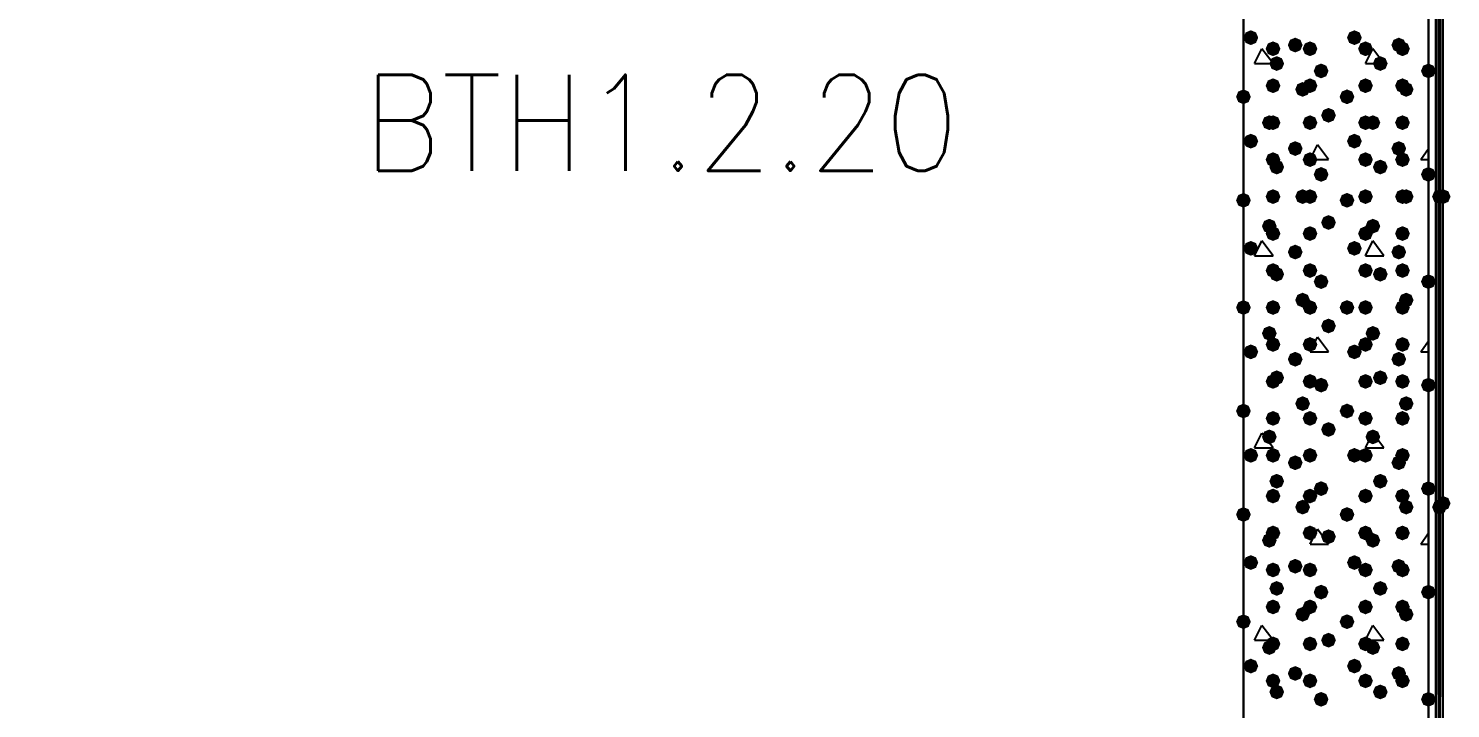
# Model space of a CAD drawing. Header units: millimetres. Extents: x 0 to 420, y 0 to 297.
# Drawn here: x 364.55 to 380.83, y 129.98 to 137.77 of the extents above; entities that cross this region are included whole.
import ezdxf

# ---------------------------------------------------------------- set-up
doc = ezdxf.new("R2010")
doc.units = ezdxf.units.MM
doc.layers.get('0').update_dxf_attribs({"linetype": 'CONTINUOUS'})
doc.styles.get("Standard").update_dxf_attribs({"font": 'STANDARD'})

msp = doc.modelspace()

# ---------------------------------------------------------------- hatches: boundary and pattern name
at = {"true_color": 0x000007}
h = msp.add_hatch(color=0, dxfattribs=at)
h.paths.add_polyline_path([(380.703667, 228.049667), (380.661333, 228.049667), (380.703667, 84.455)], flags=0)
h.paths.add_polyline_path([(380.661333, 228.049667), (380.703667, 84.455), (380.661333, 84.455)], flags=0)
at = {"true_color": 0x000008}
for points in [[(378.629333, 137.668), (378.604462, 137.608204), (378.544667, 137.583333), (378.484871, 137.608204), (378.46, 137.668), (378.484871, 137.727796), (378.544667, 137.752667), (378.604462, 137.727796)], [(379.814667, 137.668), (379.789796, 137.608204), (379.73, 137.583333), (379.670204, 137.608204), (379.645333, 137.668), (379.670204, 137.727796), (379.73, 137.752667), (379.789796, 137.727796)], [(378.883333, 137.541), (378.858462, 137.481204), (378.798667, 137.456333), (378.738871, 137.481204), (378.714, 137.541), (378.738871, 137.600796), (378.798667, 137.625667), (378.858462, 137.600796)], [(379.137333, 137.583333), (379.112462, 137.523537), (379.052667, 137.498667), (378.992871, 137.523537), (378.968, 137.583333), (378.992871, 137.643129), (379.052667, 137.668), (379.112462, 137.643129)], [(379.306667, 137.541), (379.281796, 137.481204), (379.222, 137.456333), (379.162204, 137.481204), (379.137333, 137.541), (379.162204, 137.600796), (379.222, 137.625667), (379.281796, 137.600796)], [(379.941667, 137.541), (379.916796, 137.481204), (379.857, 137.456333), (379.797204, 137.481204), (379.772333, 137.541), (379.797204, 137.600796), (379.857, 137.625667), (379.916796, 137.600796)], [(380.322667, 137.583333), (380.297796, 137.523537), (380.238, 137.498667), (380.178204, 137.523537), (380.153333, 137.583333), (380.178204, 137.643129), (380.238, 137.668), (380.297796, 137.643129)], [(380.365, 137.541), (380.340129, 137.481204), (380.280333, 137.456333), (380.220537, 137.481204), (380.195667, 137.541), (380.220537, 137.600796), (380.280333, 137.625667), (380.340129, 137.600796)], [(378.925667, 137.371667), (378.900796, 137.311871), (378.841, 137.287), (378.781204, 137.311871), (378.756333, 137.371667), (378.781204, 137.431462), (378.841, 137.456333), (378.900796, 137.431463)], [(380.111, 137.371667), (380.086129, 137.311871), (380.026333, 137.287), (379.966537, 137.311871), (379.941667, 137.371667), (379.966537, 137.431462), (380.026333, 137.456333), (380.086129, 137.431463)], [(379.433667, 137.287), (379.408796, 137.227204), (379.349, 137.202333), (379.289204, 137.227204), (379.264333, 137.287), (379.289204, 137.346796), (379.349, 137.371667), (379.408796, 137.346796)], [(380.661333, 137.287), (380.636462, 137.227204), (380.576667, 137.202333), (380.516871, 137.227204), (380.492, 137.287), (380.516871, 137.346796), (380.576667, 137.371667), (380.636462, 137.346796)], [(378.544667, 136.990667), (378.519796, 136.930871), (378.46, 136.906), (378.400204, 136.930871), (378.375333, 136.990667), (378.400204, 137.050462), (378.46, 137.075333), (378.519796, 137.050463)], [(378.883333, 137.117667), (378.858462, 137.057871), (378.798667, 137.033), (378.738871, 137.057871), (378.714, 137.117667), (378.738871, 137.177462), (378.798667, 137.202333), (378.858462, 137.177463)], [(379.222, 137.075333), (379.197129, 137.015537), (379.137333, 136.990667), (379.077538, 137.015537), (379.052667, 137.075333), (379.077537, 137.135129), (379.137333, 137.16), (379.197129, 137.135129)], [(379.306667, 137.117667), (379.281796, 137.057871), (379.222, 137.033), (379.162204, 137.057871), (379.137333, 137.117667), (379.162204, 137.177462), (379.222, 137.202333), (379.281796, 137.177463)], [(379.73, 136.990667), (379.705129, 136.930871), (379.645333, 136.906), (379.585537, 136.930871), (379.560667, 136.990667), (379.585537, 137.050462), (379.645333, 137.075333), (379.705129, 137.050463)], [(379.941667, 137.117667), (379.916796, 137.057871), (379.857, 137.033), (379.797204, 137.057871), (379.772333, 137.117667), (379.797204, 137.177462), (379.857, 137.202333), (379.916796, 137.177463)], [(380.365, 137.117667), (380.340129, 137.057871), (380.280333, 137.033), (380.220537, 137.057871), (380.195667, 137.117667), (380.220537, 137.177462), (380.280333, 137.202333), (380.340129, 137.177463)], [(380.407333, 137.075333), (380.382462, 137.015537), (380.322667, 136.990667), (380.262871, 137.015537), (380.238, 137.075333), (380.262871, 137.135129), (380.322667, 137.16), (380.382462, 137.135129)], [(378.841, 136.694333), (378.816129, 136.634537), (378.756333, 136.609667), (378.696537, 136.634537), (378.671667, 136.694333), (378.696537, 136.754129), (378.756333, 136.779), (378.816129, 136.754129)], [(378.883333, 136.694333), (378.858462, 136.634537), (378.798667, 136.609667), (378.738871, 136.634537), (378.714, 136.694333), (378.738871, 136.754129), (378.798667, 136.779), (378.858462, 136.754129)], [(379.306667, 136.694333), (379.281796, 136.634537), (379.222, 136.609667), (379.162204, 136.634537), (379.137333, 136.694333), (379.162204, 136.754129), (379.222, 136.779), (379.281796, 136.754129)], [(379.518333, 136.779), (379.493462, 136.719204), (379.433667, 136.694333), (379.373871, 136.719204), (379.349, 136.779), (379.373871, 136.838796), (379.433667, 136.863667), (379.493462, 136.838796)], [(379.941667, 136.694333), (379.916796, 136.634537), (379.857, 136.609667), (379.797204, 136.634537), (379.772333, 136.694333), (379.797204, 136.754129), (379.857, 136.779), (379.916796, 136.754129)], [(380.026333, 136.694333), (380.001463, 136.634537), (379.941667, 136.609667), (379.881871, 136.634537), (379.857, 136.694333), (379.881871, 136.754129), (379.941667, 136.779), (380.001462, 136.754129)], [(380.365, 136.694333), (380.340129, 136.634537), (380.280333, 136.609667), (380.220537, 136.634537), (380.195667, 136.694333), (380.220537, 136.754129), (380.280333, 136.779), (380.340129, 136.754129)], [(378.629333, 136.482667), (378.604462, 136.422871), (378.544667, 136.398), (378.484871, 136.422871), (378.46, 136.482667), (378.484871, 136.542462), (378.544667, 136.567333), (378.604462, 136.542463)], [(379.814667, 136.482667), (379.789796, 136.422871), (379.73, 136.398), (379.670204, 136.422871), (379.645333, 136.482667), (379.670204, 136.542462), (379.73, 136.567333), (379.789796, 136.542463)], [(379.137333, 136.398), (379.112462, 136.338204), (379.052667, 136.313333), (378.992871, 136.338204), (378.968, 136.398), (378.992871, 136.457796), (379.052667, 136.482667), (379.112462, 136.457796)], [(380.322667, 136.398), (380.297796, 136.338204), (380.238, 136.313333), (380.178204, 136.338204), (380.153333, 136.398), (380.178204, 136.457796), (380.238, 136.482667), (380.297796, 136.457796)], [(378.883333, 136.271), (378.858462, 136.211204), (378.798667, 136.186333), (378.738871, 136.211204), (378.714, 136.271), (378.738871, 136.330796), (378.798667, 136.355667), (378.858462, 136.330796)], [(378.925667, 136.186333), (378.900796, 136.126537), (378.841, 136.101667), (378.781204, 136.126537), (378.756333, 136.186333), (378.781204, 136.246129), (378.841, 136.271), (378.900796, 136.246129)], [(379.306667, 136.271), (379.281796, 136.211204), (379.222, 136.186333), (379.162204, 136.211204), (379.137333, 136.271), (379.162204, 136.330796), (379.222, 136.355667), (379.281796, 136.330796)], [(379.941667, 136.271), (379.916796, 136.211204), (379.857, 136.186333), (379.797204, 136.211204), (379.772333, 136.271), (379.797204, 136.330796), (379.857, 136.355667), (379.916796, 136.330796)], [(380.111, 136.186333), (380.086129, 136.126537), (380.026333, 136.101667), (379.966537, 136.126537), (379.941667, 136.186333), (379.966537, 136.246129), (380.026333, 136.271), (380.086129, 136.246129)], [(380.365, 136.271), (380.340129, 136.211204), (380.280333, 136.186333), (380.220537, 136.211204), (380.195667, 136.271), (380.220537, 136.330796), (380.280333, 136.355667), (380.340129, 136.330796)], [(379.433667, 136.101667), (379.408796, 136.041871), (379.349, 136.017), (379.289204, 136.041871), (379.264333, 136.101667), (379.289204, 136.161462), (379.349, 136.186333), (379.408796, 136.161463)], [(380.661333, 136.101667), (380.636462, 136.041871), (380.576667, 136.017), (380.516871, 136.041871), (380.492, 136.101667), (380.516871, 136.161462), (380.576667, 136.186333), (380.636462, 136.161463)], [(378.883333, 135.847667), (378.858462, 135.787871), (378.798667, 135.763), (378.738871, 135.787871), (378.714, 135.847667), (378.738871, 135.907462), (378.798667, 135.932333), (378.858462, 135.907463)], [(379.222, 135.847667), (379.197129, 135.787871), (379.137333, 135.763), (379.077538, 135.787871), (379.052667, 135.847667), (379.077537, 135.907462), (379.137333, 135.932333), (379.197129, 135.907463)], [(379.306667, 135.847667), (379.281796, 135.787871), (379.222, 135.763), (379.162204, 135.787871), (379.137333, 135.847667), (379.162204, 135.907462), (379.222, 135.932333), (379.281796, 135.907463)], [(379.941667, 135.847667), (379.916796, 135.787871), (379.857, 135.763), (379.797204, 135.787871), (379.772333, 135.847667), (379.797204, 135.907462), (379.857, 135.932333), (379.916796, 135.907463)], [(380.365, 135.847667), (380.340129, 135.787871), (380.280333, 135.763), (380.220537, 135.787871), (380.195667, 135.847667), (380.220537, 135.907462), (380.280333, 135.932333), (380.340129, 135.907463)], [(380.407333, 135.847667), (380.382462, 135.787871), (380.322667, 135.763), (380.262871, 135.787871), (380.238, 135.847667), (380.262871, 135.907462), (380.322667, 135.932333), (380.382462, 135.907463)], [(378.544667, 135.805333), (378.519796, 135.745537), (378.46, 135.720667), (378.400204, 135.745537), (378.375333, 135.805333), (378.400204, 135.865129), (378.46, 135.89), (378.519796, 135.865129)], [(379.73, 135.805333), (379.705129, 135.745537), (379.645333, 135.720667), (379.585537, 135.745537), (379.560667, 135.805333), (379.585537, 135.865129), (379.645333, 135.89), (379.705129, 135.865129)], [(378.841, 135.509), (378.816129, 135.449204), (378.756333, 135.424333), (378.696537, 135.449204), (378.671667, 135.509), (378.696537, 135.568796), (378.756333, 135.593667), (378.816129, 135.568796)], [(379.518333, 135.551333), (379.493462, 135.491537), (379.433667, 135.466667), (379.373871, 135.491537), (379.349, 135.551333), (379.373871, 135.611129), (379.433667, 135.636), (379.493462, 135.611129)], [(380.026333, 135.509), (380.001463, 135.449204), (379.941667, 135.424333), (379.881871, 135.449204), (379.857, 135.509), (379.881871, 135.568796), (379.941667, 135.593667), (380.001462, 135.568796)], [(378.883333, 135.424333), (378.858462, 135.364537), (378.798667, 135.339667), (378.738871, 135.364537), (378.714, 135.424333), (378.738871, 135.484129), (378.798667, 135.509), (378.858462, 135.484129)], [(379.306667, 135.424333), (379.281796, 135.364537), (379.222, 135.339667), (379.162204, 135.364537), (379.137333, 135.424333), (379.162204, 135.484129), (379.222, 135.509), (379.281796, 135.484129)], [(379.941667, 135.424333), (379.916796, 135.364537), (379.857, 135.339667), (379.797204, 135.364537), (379.772333, 135.424333), (379.797204, 135.484129), (379.857, 135.509), (379.916796, 135.484129)], [(380.365, 135.424333), (380.340129, 135.364537), (380.280333, 135.339667), (380.220537, 135.364537), (380.195667, 135.424333), (380.220537, 135.484129), (380.280333, 135.509), (380.340129, 135.484129)], [(378.629333, 135.255), (378.604462, 135.195204), (378.544667, 135.170333), (378.484871, 135.195204), (378.46, 135.255), (378.484871, 135.314796), (378.544667, 135.339667), (378.604462, 135.314796)], [(379.137333, 135.212667), (379.112462, 135.152871), (379.052667, 135.128), (378.992871, 135.152871), (378.968, 135.212667), (378.992871, 135.272462), (379.052667, 135.297333), (379.112462, 135.272463)], [(379.814667, 135.255), (379.789796, 135.195204), (379.73, 135.170333), (379.670204, 135.195204), (379.645333, 135.255), (379.670204, 135.314796), (379.73, 135.339667), (379.789796, 135.314796)], [(380.322667, 135.212667), (380.297796, 135.152871), (380.238, 135.128), (380.178204, 135.152871), (380.153333, 135.212667), (380.178204, 135.272462), (380.238, 135.297333), (380.297796, 135.272463)], [(378.883333, 135.001), (378.858462, 134.941204), (378.798667, 134.916333), (378.738871, 134.941204), (378.714, 135.001), (378.738871, 135.060796), (378.798667, 135.085667), (378.858462, 135.060796)], [(378.925667, 134.958667), (378.900796, 134.898871), (378.841, 134.874), (378.781204, 134.898871), (378.756333, 134.958667), (378.781204, 135.018462), (378.841, 135.043333), (378.900796, 135.018463)], [(379.306667, 135.001), (379.281796, 134.941204), (379.222, 134.916333), (379.162204, 134.941204), (379.137333, 135.001), (379.162204, 135.060796), (379.222, 135.085667), (379.281796, 135.060796)], [(379.433667, 134.874), (379.408796, 134.814204), (379.349, 134.789333), (379.289204, 134.814204), (379.264333, 134.874), (379.289204, 134.933796), (379.349, 134.958667), (379.408796, 134.933796)], [(379.941667, 135.001), (379.916796, 134.941204), (379.857, 134.916333), (379.797204, 134.941204), (379.772333, 135.001), (379.797204, 135.060796), (379.857, 135.085667), (379.916796, 135.060796)], [(380.111, 134.958667), (380.086129, 134.898871), (380.026333, 134.874), (379.966537, 134.898871), (379.941667, 134.958667), (379.966537, 135.018462), (380.026333, 135.043333), (380.086129, 135.018463)], [(380.365, 135.001), (380.340129, 134.941204), (380.280333, 134.916333), (380.220537, 134.941204), (380.195667, 135.001), (380.220537, 135.060796), (380.280333, 135.085667), (380.340129, 135.060796)], [(380.661333, 134.874), (380.636462, 134.814204), (380.576667, 134.789333), (380.516871, 134.814204), (380.492, 134.874), (380.516871, 134.933796), (380.576667, 134.958667), (380.636462, 134.933796)], [(378.544667, 134.577667), (378.519796, 134.517871), (378.46, 134.493), (378.400204, 134.517871), (378.375333, 134.577667), (378.400204, 134.637462), (378.46, 134.662333), (378.519796, 134.637463)], [(378.883333, 134.577667), (378.858462, 134.517871), (378.798667, 134.493), (378.738871, 134.517871), (378.714, 134.577667), (378.738871, 134.637462), (378.798667, 134.662333), (378.858462, 134.637463)], [(379.222, 134.662333), (379.197129, 134.602537), (379.137333, 134.577667), (379.077538, 134.602537), (379.052667, 134.662333), (379.077537, 134.722129), (379.137333, 134.747), (379.197129, 134.722129)], [(379.306667, 134.577667), (379.281796, 134.517871), (379.222, 134.493), (379.162204, 134.517871), (379.137333, 134.577667), (379.162204, 134.637462), (379.222, 134.662333), (379.281796, 134.637463)], [(379.73, 134.577667), (379.705129, 134.517871), (379.645333, 134.493), (379.585537, 134.517871), (379.560667, 134.577667), (379.585537, 134.637462), (379.645333, 134.662333), (379.705129, 134.637463)], [(379.941667, 134.577667), (379.916796, 134.517871), (379.857, 134.493), (379.797204, 134.517871), (379.772333, 134.577667), (379.797204, 134.637462), (379.857, 134.662333), (379.916796, 134.637463)], [(380.365, 134.577667), (380.340129, 134.517871), (380.280333, 134.493), (380.220537, 134.517871), (380.195667, 134.577667), (380.220537, 134.637462), (380.280333, 134.662333), (380.340129, 134.637463)], [(380.407333, 134.662333), (380.382462, 134.602537), (380.322667, 134.577667), (380.262871, 134.602537), (380.238, 134.662333), (380.262871, 134.722129), (380.322667, 134.747), (380.382462, 134.722129)], [(379.518333, 134.366), (379.493462, 134.306204), (379.433667, 134.281333), (379.373871, 134.306204), (379.349, 134.366), (379.373871, 134.425796), (379.433667, 134.450667), (379.493462, 134.425796)], [(378.841, 134.281333), (378.816129, 134.221537), (378.756333, 134.196667), (378.696537, 134.221537), (378.671667, 134.281333), (378.696537, 134.341129), (378.756333, 134.366), (378.816129, 134.341129)], [(380.026333, 134.281333), (380.001463, 134.221537), (379.941667, 134.196667), (379.881871, 134.221537), (379.857, 134.281333), (379.881871, 134.341129), (379.941667, 134.366), (380.001462, 134.341129)], [(378.629333, 134.069667), (378.604462, 134.009871), (378.544667, 133.985), (378.484871, 134.009871), (378.46, 134.069667), (378.484871, 134.129462), (378.544667, 134.154333), (378.604462, 134.129463)], [(378.883333, 134.154333), (378.858462, 134.094537), (378.798667, 134.069667), (378.738871, 134.094537), (378.714, 134.154333), (378.738871, 134.214129), (378.798667, 134.239), (378.858462, 134.214129)], [(379.306667, 134.154333), (379.281796, 134.094537), (379.222, 134.069667), (379.162204, 134.094537), (379.137333, 134.154333), (379.162204, 134.214129), (379.222, 134.239), (379.281796, 134.214129)], [(379.814667, 134.069667), (379.789796, 134.009871), (379.73, 133.985), (379.670204, 134.009871), (379.645333, 134.069667), (379.670204, 134.129462), (379.73, 134.154333), (379.789796, 134.129463)], [(379.941667, 134.154333), (379.916796, 134.094537), (379.857, 134.069667), (379.797204, 134.094537), (379.772333, 134.154333), (379.797204, 134.214129), (379.857, 134.239), (379.916796, 134.214129)], [(380.365, 134.154333), (380.340129, 134.094537), (380.280333, 134.069667), (380.220537, 134.094537), (380.195667, 134.154333), (380.220537, 134.214129), (380.280333, 134.239), (380.340129, 134.214129)], [(379.137333, 133.985), (379.112462, 133.925204), (379.052667, 133.900333), (378.992871, 133.925204), (378.968, 133.985), (378.992871, 134.044796), (379.052667, 134.069667), (379.112462, 134.044796)], [(380.322667, 133.985), (380.297796, 133.925204), (380.238, 133.900333), (380.178204, 133.925204), (380.153333, 133.985), (380.178204, 134.044796), (380.238, 134.069667), (380.297796, 134.044796)], [(378.883333, 133.731), (378.858462, 133.671204), (378.798667, 133.646333), (378.738871, 133.671204), (378.714, 133.731), (378.738871, 133.790796), (378.798667, 133.815667), (378.858462, 133.790796)], [(378.925667, 133.773333), (378.900796, 133.713538), (378.841, 133.688667), (378.781204, 133.713538), (378.756333, 133.773333), (378.781204, 133.833129), (378.841, 133.858), (378.900796, 133.833129)], [(379.306667, 133.731), (379.281796, 133.671204), (379.222, 133.646333), (379.162204, 133.671204), (379.137333, 133.731), (379.162204, 133.790796), (379.222, 133.815667), (379.281796, 133.790796)], [(379.941667, 133.731), (379.916796, 133.671204), (379.857, 133.646333), (379.797204, 133.671204), (379.772333, 133.731), (379.797204, 133.790796), (379.857, 133.815667), (379.916796, 133.790796)], [(380.111, 133.773333), (380.086129, 133.713538), (380.026333, 133.688667), (379.966537, 133.713538), (379.941667, 133.773333), (379.966537, 133.833129), (380.026333, 133.858), (380.086129, 133.833129)], [(380.365, 133.731), (380.340129, 133.671204), (380.280333, 133.646333), (380.220537, 133.671204), (380.195667, 133.731), (380.220537, 133.790796), (380.280333, 133.815667), (380.340129, 133.790796)], [(379.433667, 133.688667), (379.408796, 133.628871), (379.349, 133.604), (379.289204, 133.628871), (379.264333, 133.688667), (379.289204, 133.748462), (379.349, 133.773333), (379.408796, 133.748463)], [(380.661333, 133.688667), (380.636462, 133.628871), (380.576667, 133.604), (380.516871, 133.628871), (380.492, 133.688667), (380.516871, 133.748462), (380.576667, 133.773333), (380.636462, 133.748463)], [(378.544667, 133.392333), (378.519796, 133.332538), (378.46, 133.307667), (378.400204, 133.332538), (378.375333, 133.392333), (378.400204, 133.452129), (378.46, 133.477), (378.519796, 133.452129)], [(379.222, 133.477), (379.197129, 133.417204), (379.137333, 133.392333), (379.077538, 133.417204), (379.052667, 133.477), (379.077537, 133.536796), (379.137333, 133.561667), (379.197129, 133.536796)], [(379.73, 133.392333), (379.705129, 133.332538), (379.645333, 133.307667), (379.585537, 133.332538), (379.560667, 133.392333), (379.585537, 133.452129), (379.645333, 133.477), (379.705129, 133.452129)], [(380.407333, 133.477), (380.382462, 133.417204), (380.322667, 133.392333), (380.262871, 133.417204), (380.238, 133.477), (380.262871, 133.536796), (380.322667, 133.561667), (380.382462, 133.536796)], [(378.883333, 133.307667), (378.858462, 133.247871), (378.798667, 133.223), (378.738871, 133.247871), (378.714, 133.307667), (378.738871, 133.367462), (378.798667, 133.392333), (378.858462, 133.367463)], [(379.306667, 133.307667), (379.281796, 133.247871), (379.222, 133.223), (379.162204, 133.247871), (379.137333, 133.307667), (379.162204, 133.367462), (379.222, 133.392333), (379.281796, 133.367463)], [(379.941667, 133.307667), (379.916796, 133.247871), (379.857, 133.223), (379.797204, 133.247871), (379.772333, 133.307667), (379.797204, 133.367462), (379.857, 133.392333), (379.916796, 133.367463)], [(380.365, 133.307667), (380.340129, 133.247871), (380.280333, 133.223), (380.220537, 133.247871), (380.195667, 133.307667), (380.220537, 133.367462), (380.280333, 133.392333), (380.340129, 133.367463)], [(378.841, 133.096), (378.816129, 133.036204), (378.756333, 133.011333), (378.696537, 133.036204), (378.671667, 133.096), (378.696537, 133.155796), (378.756333, 133.180667), (378.816129, 133.155796)], [(379.518333, 133.180667), (379.493462, 133.120871), (379.433667, 133.096), (379.373871, 133.120871), (379.349, 133.180667), (379.373871, 133.240462), (379.433667, 133.265333), (379.493462, 133.240463)], [(380.026333, 133.096), (380.001463, 133.036204), (379.941667, 133.011333), (379.881871, 133.036204), (379.857, 133.096), (379.881871, 133.155796), (379.941667, 133.180667), (380.001462, 133.155796)], [(378.629333, 132.884333), (378.604462, 132.824537), (378.544667, 132.799667), (378.484871, 132.824537), (378.46, 132.884333), (378.484871, 132.944129), (378.544667, 132.969), (378.604462, 132.944129)], [(378.883333, 132.884333), (378.858462, 132.824537), (378.798667, 132.799667), (378.738871, 132.824537), (378.714, 132.884333), (378.738871, 132.944129), (378.798667, 132.969), (378.858462, 132.944129)], [(379.137333, 132.799667), (379.112462, 132.739871), (379.052667, 132.715), (378.992871, 132.739871), (378.968, 132.799667), (378.992871, 132.859462), (379.052667, 132.884333), (379.112462, 132.859463)], [(379.306667, 132.884333), (379.281796, 132.824537), (379.222, 132.799667), (379.162204, 132.824537), (379.137333, 132.884333), (379.162204, 132.944129), (379.222, 132.969), (379.281796, 132.944129)], [(379.814667, 132.884333), (379.789796, 132.824537), (379.73, 132.799667), (379.670204, 132.824537), (379.645333, 132.884333), (379.670204, 132.944129), (379.73, 132.969), (379.789796, 132.944129)], [(379.941667, 132.884333), (379.916796, 132.824537), (379.857, 132.799667), (379.797204, 132.824537), (379.772333, 132.884333), (379.797204, 132.944129), (379.857, 132.969), (379.916796, 132.944129)], [(380.322667, 132.799667), (380.297796, 132.739871), (380.238, 132.715), (380.178204, 132.739871), (380.153333, 132.799667), (380.178204, 132.859462), (380.238, 132.884333), (380.297796, 132.859463)], [(380.365, 132.884333), (380.340129, 132.824537), (380.280333, 132.799667), (380.220537, 132.824537), (380.195667, 132.884333), (380.220537, 132.944129), (380.280333, 132.969), (380.340129, 132.944129)], [(378.925667, 132.588), (378.900796, 132.528204), (378.841, 132.503333), (378.781204, 132.528204), (378.756333, 132.588), (378.781204, 132.647796), (378.841, 132.672667), (378.900796, 132.647796)], [(380.111, 132.588), (380.086129, 132.528204), (380.026333, 132.503333), (379.966537, 132.528204), (379.941667, 132.588), (379.966537, 132.647796), (380.026333, 132.672667), (380.086129, 132.647796)], [(378.883333, 132.418667), (378.858462, 132.358871), (378.798667, 132.334), (378.738871, 132.358871), (378.714, 132.418667), (378.738871, 132.478462), (378.798667, 132.503333), (378.858462, 132.478463)], [(379.306667, 132.418667), (379.281796, 132.358871), (379.222, 132.334), (379.162204, 132.358871), (379.137333, 132.418667), (379.162204, 132.478462), (379.222, 132.503333), (379.281796, 132.478463)], [(379.433667, 132.503333), (379.408796, 132.443537), (379.349, 132.418667), (379.289204, 132.443537), (379.264333, 132.503333), (379.289204, 132.563129), (379.349, 132.588), (379.408796, 132.563129)], [(379.941667, 132.418667), (379.916796, 132.358871), (379.857, 132.334), (379.797204, 132.358871), (379.772333, 132.418667), (379.797204, 132.478462), (379.857, 132.503333), (379.916796, 132.478463)], [(380.365, 132.418667), (380.340129, 132.358871), (380.280333, 132.334), (380.220537, 132.358871), (380.195667, 132.418667), (380.220537, 132.478462), (380.280333, 132.503333), (380.340129, 132.478463)], [(380.661333, 132.503333), (380.636462, 132.443537), (380.576667, 132.418667), (380.516871, 132.443537), (380.492, 132.503333), (380.516871, 132.563129), (380.576667, 132.588), (380.636462, 132.563129)], [(379.222, 132.291667), (379.197129, 132.231871), (379.137333, 132.207), (379.077538, 132.231871), (379.052667, 132.291667), (379.077537, 132.351462), (379.137333, 132.376333), (379.197129, 132.351463)], [(380.407333, 132.291667), (380.382462, 132.231871), (380.322667, 132.207), (380.262871, 132.231871), (380.238, 132.291667), (380.262871, 132.351462), (380.322667, 132.376333), (380.382462, 132.351463)], [(378.544667, 132.207), (378.519796, 132.147204), (378.46, 132.122333), (378.400204, 132.147204), (378.375333, 132.207), (378.400204, 132.266796), (378.46, 132.291667), (378.519796, 132.266796)], [(379.73, 132.207), (379.705129, 132.147204), (379.645333, 132.122333), (379.585537, 132.147204), (379.560667, 132.207), (379.585537, 132.266796), (379.645333, 132.291667), (379.705129, 132.266796)], [(378.883333, 131.995333), (378.858462, 131.935538), (378.798667, 131.910667), (378.738871, 131.935538), (378.714, 131.995333), (378.738871, 132.055129), (378.798667, 132.08), (378.858462, 132.055129)], [(379.306667, 131.995333), (379.281796, 131.935538), (379.222, 131.910667), (379.162204, 131.935538), (379.137333, 131.995333), (379.162204, 132.055129), (379.222, 132.08), (379.281796, 132.055129)], [(379.518333, 131.953), (379.493462, 131.893204), (379.433667, 131.868333), (379.373871, 131.893204), (379.349, 131.953), (379.373871, 132.012796), (379.433667, 132.037667), (379.493462, 132.012796)], [(379.941667, 131.995333), (379.916796, 131.935538), (379.857, 131.910667), (379.797204, 131.935538), (379.772333, 131.995333), (379.797204, 132.055129), (379.857, 132.08), (379.916796, 132.055129)], [(380.365, 131.995333), (380.340129, 131.935538), (380.280333, 131.910667), (380.220537, 131.935538), (380.195667, 131.995333), (380.220537, 132.055129), (380.280333, 132.08), (380.340129, 132.055129)], [(378.841, 131.910667), (378.816129, 131.850871), (378.756333, 131.826), (378.696537, 131.850871), (378.671667, 131.910667), (378.696537, 131.970462), (378.756333, 131.995333), (378.816129, 131.970463)], [(380.026333, 131.910667), (380.001463, 131.850871), (379.941667, 131.826), (379.881871, 131.850871), (379.857, 131.910667), (379.881871, 131.970462), (379.941667, 131.995333), (380.001462, 131.970463)], [(378.629333, 131.656667), (378.604462, 131.596871), (378.544667, 131.572), (378.484871, 131.596871), (378.46, 131.656667), (378.484871, 131.716462), (378.544667, 131.741333), (378.604462, 131.716463)], [(379.137333, 131.614333), (379.112462, 131.554537), (379.052667, 131.529667), (378.992871, 131.554537), (378.968, 131.614333), (378.992871, 131.674129), (379.052667, 131.699), (379.112462, 131.674129)], [(379.814667, 131.656667), (379.789796, 131.596871), (379.73, 131.572), (379.670204, 131.596871), (379.645333, 131.656667), (379.670204, 131.716462), (379.73, 131.741333), (379.789796, 131.716463)], [(380.322667, 131.614333), (380.297796, 131.554537), (380.238, 131.529667), (380.178204, 131.554537), (380.153333, 131.614333), (380.178204, 131.674129), (380.238, 131.699), (380.297796, 131.674129)], [(378.883333, 131.572), (378.858462, 131.512204), (378.798667, 131.487333), (378.738871, 131.512204), (378.714, 131.572), (378.738871, 131.631796), (378.798667, 131.656667), (378.858462, 131.631796)], [(379.306667, 131.572), (379.281796, 131.512204), (379.222, 131.487333), (379.162204, 131.512204), (379.137333, 131.572), (379.162204, 131.631796), (379.222, 131.656667), (379.281796, 131.631796)], [(379.941667, 131.572), (379.916796, 131.512204), (379.857, 131.487333), (379.797204, 131.512204), (379.772333, 131.572), (379.797204, 131.631796), (379.857, 131.656667), (379.916796, 131.631796)], [(380.365, 131.572), (380.340129, 131.512204), (380.280333, 131.487333), (380.220537, 131.512204), (380.195667, 131.572), (380.220537, 131.631796), (380.280333, 131.656667), (380.340129, 131.631796)], [(378.925667, 131.360333), (378.900796, 131.300538), (378.841, 131.275667), (378.781204, 131.300538), (378.756333, 131.360333), (378.781204, 131.420129), (378.841, 131.445), (378.900796, 131.420129)], [(379.433667, 131.318), (379.408796, 131.258204), (379.349, 131.233333), (379.289204, 131.258204), (379.264333, 131.318), (379.289204, 131.377796), (379.349, 131.402667), (379.408796, 131.377796)], [(380.111, 131.360333), (380.086129, 131.300538), (380.026333, 131.275667), (379.966537, 131.300538), (379.941667, 131.360333), (379.966537, 131.420129), (380.026333, 131.445), (380.086129, 131.420129)], [(380.661333, 131.318), (380.636462, 131.258204), (380.576667, 131.233333), (380.516871, 131.258204), (380.492, 131.318), (380.516871, 131.377796), (380.576667, 131.402667), (380.636462, 131.377796)], [(378.883333, 131.148667), (378.858462, 131.088871), (378.798667, 131.064), (378.738871, 131.088871), (378.714, 131.148667), (378.738871, 131.208462), (378.798667, 131.233333), (378.858462, 131.208463)], [(379.306667, 131.148667), (379.281796, 131.088871), (379.222, 131.064), (379.162204, 131.088871), (379.137333, 131.148667), (379.162204, 131.208462), (379.222, 131.233333), (379.281796, 131.208463)], [(379.941667, 131.148667), (379.916796, 131.088871), (379.857, 131.064), (379.797204, 131.088871), (379.772333, 131.148667), (379.797204, 131.208462), (379.857, 131.233333), (379.916796, 131.208463)], [(380.365, 131.148667), (380.340129, 131.088871), (380.280333, 131.064), (380.220537, 131.088871), (380.195667, 131.148667), (380.220537, 131.208462), (380.280333, 131.233333), (380.340129, 131.208463)], [(378.544667, 130.979333), (378.519796, 130.919537), (378.46, 130.894667), (378.400204, 130.919537), (378.375333, 130.979333), (378.400204, 131.039129), (378.46, 131.064), (378.519796, 131.039129)], [(379.222, 131.064), (379.197129, 131.004204), (379.137333, 130.979333), (379.077538, 131.004204), (379.052667, 131.064), (379.077537, 131.123796), (379.137333, 131.148667), (379.197129, 131.123796)], [(379.73, 130.979333), (379.705129, 130.919537), (379.645333, 130.894667), (379.585537, 130.919537), (379.560667, 130.979333), (379.585537, 131.039129), (379.645333, 131.064), (379.705129, 131.039129)], [(380.407333, 131.064), (380.382462, 131.004204), (380.322667, 130.979333), (380.262871, 131.004204), (380.238, 131.064), (380.262871, 131.123796), (380.322667, 131.148667), (380.382462, 131.123796)], [(378.841, 130.683), (378.816129, 130.623204), (378.756333, 130.598333), (378.696537, 130.623204), (378.671667, 130.683), (378.696537, 130.742796), (378.756333, 130.767667), (378.816129, 130.742796)], [(378.883333, 130.725333), (378.858462, 130.665538), (378.798667, 130.640667), (378.738871, 130.665538), (378.714, 130.725333), (378.738871, 130.785129), (378.798667, 130.81), (378.858462, 130.785129)], [(379.306667, 130.725333), (379.281796, 130.665538), (379.222, 130.640667), (379.162204, 130.665538), (379.137333, 130.725333), (379.162204, 130.785129), (379.222, 130.81), (379.281796, 130.785129)], [(379.518333, 130.767667), (379.493462, 130.707871), (379.433667, 130.683), (379.373871, 130.707871), (379.349, 130.767667), (379.373871, 130.827462), (379.433667, 130.852333), (379.493462, 130.827463)], [(379.941667, 130.725333), (379.916796, 130.665538), (379.857, 130.640667), (379.797204, 130.665538), (379.772333, 130.725333), (379.797204, 130.785129), (379.857, 130.81), (379.916796, 130.785129)], [(380.026333, 130.683), (380.001463, 130.623204), (379.941667, 130.598333), (379.881871, 130.623204), (379.857, 130.683), (379.881871, 130.742796), (379.941667, 130.767667), (380.001462, 130.742796)], [(380.365, 130.725333), (380.340129, 130.665538), (380.280333, 130.640667), (380.220537, 130.665538), (380.195667, 130.725333), (380.220537, 130.785129), (380.280333, 130.81), (380.340129, 130.785129)], [(378.629333, 130.471333), (378.604462, 130.411537), (378.544667, 130.386667), (378.484871, 130.411537), (378.46, 130.471333), (378.484871, 130.531129), (378.544667, 130.556), (378.604462, 130.531129)], [(379.814667, 130.471333), (379.789796, 130.411537), (379.73, 130.386667), (379.670204, 130.411537), (379.645333, 130.471333), (379.670204, 130.531129), (379.73, 130.556), (379.789796, 130.531129)], [(378.883333, 130.302), (378.858462, 130.242204), (378.798667, 130.217333), (378.738871, 130.242204), (378.714, 130.302), (378.738871, 130.361796), (378.798667, 130.386667), (378.858462, 130.361796)], [(379.137333, 130.386667), (379.112462, 130.326871), (379.052667, 130.302), (378.992871, 130.326871), (378.968, 130.386667), (378.992871, 130.446462), (379.052667, 130.471333), (379.112462, 130.446463)], [(379.306667, 130.302), (379.281796, 130.242204), (379.222, 130.217333), (379.162204, 130.242204), (379.137333, 130.302), (379.162204, 130.361796), (379.222, 130.386667), (379.281796, 130.361796)], [(379.941667, 130.302), (379.916796, 130.242204), (379.857, 130.217333), (379.797204, 130.242204), (379.772333, 130.302), (379.797204, 130.361796), (379.857, 130.386667), (379.916796, 130.361796)], [(380.322667, 130.386667), (380.297796, 130.326871), (380.238, 130.302), (380.178204, 130.326871), (380.153333, 130.386667), (380.178204, 130.446462), (380.238, 130.471333), (380.297796, 130.446463)], [(380.365, 130.302), (380.340129, 130.242204), (380.280333, 130.217333), (380.220537, 130.242204), (380.195667, 130.302), (380.220537, 130.361796), (380.280333, 130.386667), (380.340129, 130.361796)], [(378.925667, 130.175), (378.900796, 130.115204), (378.841, 130.090333), (378.781204, 130.115204), (378.756333, 130.175), (378.781204, 130.234796), (378.841, 130.259667), (378.900796, 130.234796)], [(380.111, 130.175), (380.086129, 130.115204), (380.026333, 130.090333), (379.966537, 130.115204), (379.941667, 130.175), (379.966537, 130.234796), (380.026333, 130.259667), (380.086129, 130.234796)], [(379.433667, 130.090333), (379.408796, 130.030538), (379.349, 130.005667), (379.289204, 130.030538), (379.264333, 130.090333), (379.289204, 130.150129), (379.349, 130.175), (379.408796, 130.150129)], [(380.661333, 130.090333), (380.636462, 130.030538), (380.576667, 130.005667), (380.516871, 130.030538), (380.492, 130.090333), (380.516871, 130.150129), (380.576667, 130.175), (380.636462, 130.150129)]]:
    msp.add_hatch(color=0, dxfattribs=at).paths.add_polyline_path(points, flags=0)
at = {"true_color": 0x0000fe}
for points in [[(380.788333, 135.847667), (380.763462, 135.787871), (380.703667, 135.763), (380.643871, 135.787871), (380.619, 135.847667), (380.643871, 135.907462), (380.703667, 135.932333), (380.763462, 135.907463)], [(380.788333, 135.847667), (380.763462, 135.787871), (380.703667, 135.763), (380.643871, 135.787871), (380.619, 135.847667), (380.643871, 135.907462), (380.703667, 135.932333), (380.763462, 135.907463)], [(380.788333, 135.847667), (380.763462, 135.787871), (380.703667, 135.763), (380.643871, 135.787871), (380.619, 135.847667), (380.643871, 135.907462), (380.703667, 135.932333), (380.763462, 135.907463)], [(380.830667, 135.847667), (380.805796, 135.787871), (380.746, 135.763), (380.686204, 135.787871), (380.661333, 135.847667), (380.686204, 135.907462), (380.746, 135.932333), (380.805796, 135.907463)], [(380.788333, 132.291667), (380.763462, 132.231871), (380.703667, 132.207), (380.643871, 132.231871), (380.619, 132.291667), (380.643871, 132.351462), (380.703667, 132.376333), (380.763462, 132.351463)], [(380.788333, 132.291667), (380.763462, 132.231871), (380.703667, 132.207), (380.643871, 132.231871), (380.619, 132.291667), (380.643871, 132.351462), (380.703667, 132.376333), (380.763462, 132.351463)], [(380.788333, 132.291667), (380.763462, 132.231871), (380.703667, 132.207), (380.643871, 132.231871), (380.619, 132.291667), (380.643871, 132.351462), (380.703667, 132.376333), (380.763462, 132.351463)], [(380.830667, 132.334), (380.805796, 132.274204), (380.746, 132.249333), (380.686204, 132.274204), (380.661333, 132.334), (380.686204, 132.393796), (380.746, 132.418667), (380.805796, 132.393796)]]:
    msp.add_hatch(color=0, dxfattribs=at).paths.add_polyline_path(points, flags=0)

# ---------------------------------------------------------------- linework, layer by layer
at = {"color": 0, "true_color": 0x000007}
for points in [[(380.703667, 228.049667), (380.661333, 228.049667), (380.703667, 84.455)], [(380.661333, 228.049667), (380.703667, 84.455), (380.661333, 84.455)], [(380.746, 228.049667), (380.703667, 228.049667), (380.703667, 84.412667)], [(380.703667, 228.049667), (380.703667, 84.412667)], [(32.342667, 126.915333), (32.342667, 150.241), (380.576667, 150.241), (380.576667, 126.915333), (218.101333, 126.915333), (218.101333, 105.748667), (194.775667, 105.748667), (194.775667, 126.915333)], [(32.342667, 126.915333), (32.342667, 150.241), (380.576667, 150.241), (380.576667, 126.915333), (218.101333, 126.915333), (218.101333, 105.748667), (194.775667, 105.748667), (194.775667, 126.915333)]]:
    msp.add_lwpolyline(points, close=True, dxfattribs=at)
for points in [[(380.661333, 228.049667), (380.661333, 84.455)], [(380.746, 84.412667), (380.746, 228.092), (380.703667, 228.092)], [(380.703667, 228.049667), (380.703667, 84.412667)], [(380.703667, 228.049667), (380.703667, 84.455), (380.703667, 84.412667)], [(378.46, 148.124333), (378.46, 129.032)], [(380.576667, 129.032), (380.576667, 148.124333)]]:
    msp.add_lwpolyline(points, dxfattribs=at)
at = {"color": 0, "true_color": 0x0000fd}
msp.add_lwpolyline([(215.984667, 129.032), (378.46, 129.032), (378.46, 148.124333), (34.459333, 148.124333), (34.459333, 129.032), (196.934667, 129.032), (196.934667, 107.865333), (215.984667, 107.865333)], close=True, dxfattribs=at)
at = {"color": 0, "true_color": 0x000008}
for points in [[(378.587, 137.371667), (378.671667, 137.541)], [(378.798667, 137.371667), (378.671667, 137.541)], [(379.857, 137.371667), (379.941667, 137.541)], [(380.068667, 137.371667), (379.941667, 137.541)], [(378.587, 137.371667), (378.798667, 137.371667)], [(379.857, 137.371667), (380.068667, 137.371667)], [(379.222, 136.271), (379.306667, 136.440333)], [(379.433667, 136.271), (379.306667, 136.440333)], [(379.222, 136.271), (379.433667, 136.271)], [(380.492, 136.271), (380.576667, 136.398)], [(380.492, 136.271), (380.576667, 136.271)], [(378.587, 135.170333), (378.671667, 135.339667)], [(378.798667, 135.170333), (378.671667, 135.339667)], [(379.857, 135.170333), (379.941667, 135.339667)], [(380.068667, 135.170333), (379.941667, 135.339667)], [(378.587, 135.170333), (378.798667, 135.170333)], [(379.857, 135.170333), (380.068667, 135.170333)], [(379.222, 134.069667), (379.306667, 134.239)], [(379.433667, 134.069667), (379.306667, 134.239)], [(380.492, 134.069667), (380.576667, 134.196667)], [(379.222, 134.069667), (379.433667, 134.069667)], [(380.492, 134.069667), (380.576667, 134.069667)], [(378.587, 132.969), (378.671667, 133.138333)], [(378.798667, 132.969), (378.671667, 133.138333)], [(379.857, 132.969), (379.941667, 133.138333)], [(380.068667, 132.969), (379.941667, 133.138333)], [(378.587, 132.969), (378.798667, 132.969)], [(379.857, 132.969), (380.068667, 132.969)], [(379.222, 131.868333), (379.306667, 132.037667)], [(379.433667, 131.868333), (379.306667, 132.037667)], [(379.222, 131.868333), (379.433667, 131.868333)], [(380.492, 131.868333), (380.576667, 131.995333)], [(380.492, 131.868333), (380.576667, 131.868333)], [(378.587, 130.767667), (378.671667, 130.937)], [(378.798667, 130.767667), (378.671667, 130.937)], [(379.857, 130.767667), (379.941667, 130.937)], [(380.068667, 130.767667), (379.941667, 130.937)], [(378.587, 130.767667), (378.798667, 130.767667)], [(379.857, 130.767667), (380.068667, 130.767667)]]:
    msp.add_lwpolyline(points, dxfattribs=at)

# ---------------------------------------------------------------- texts
at = {"color": 0, "true_color": 0x000007, "insert": (368.38468, 137.242487), "char_height": 1.098488, "width": 6.46887398, "attachment_point": 1}
msp.add_mtext('BTH1.2.20', dxfattribs=at)

doc.saveas('drawing.dxf')
